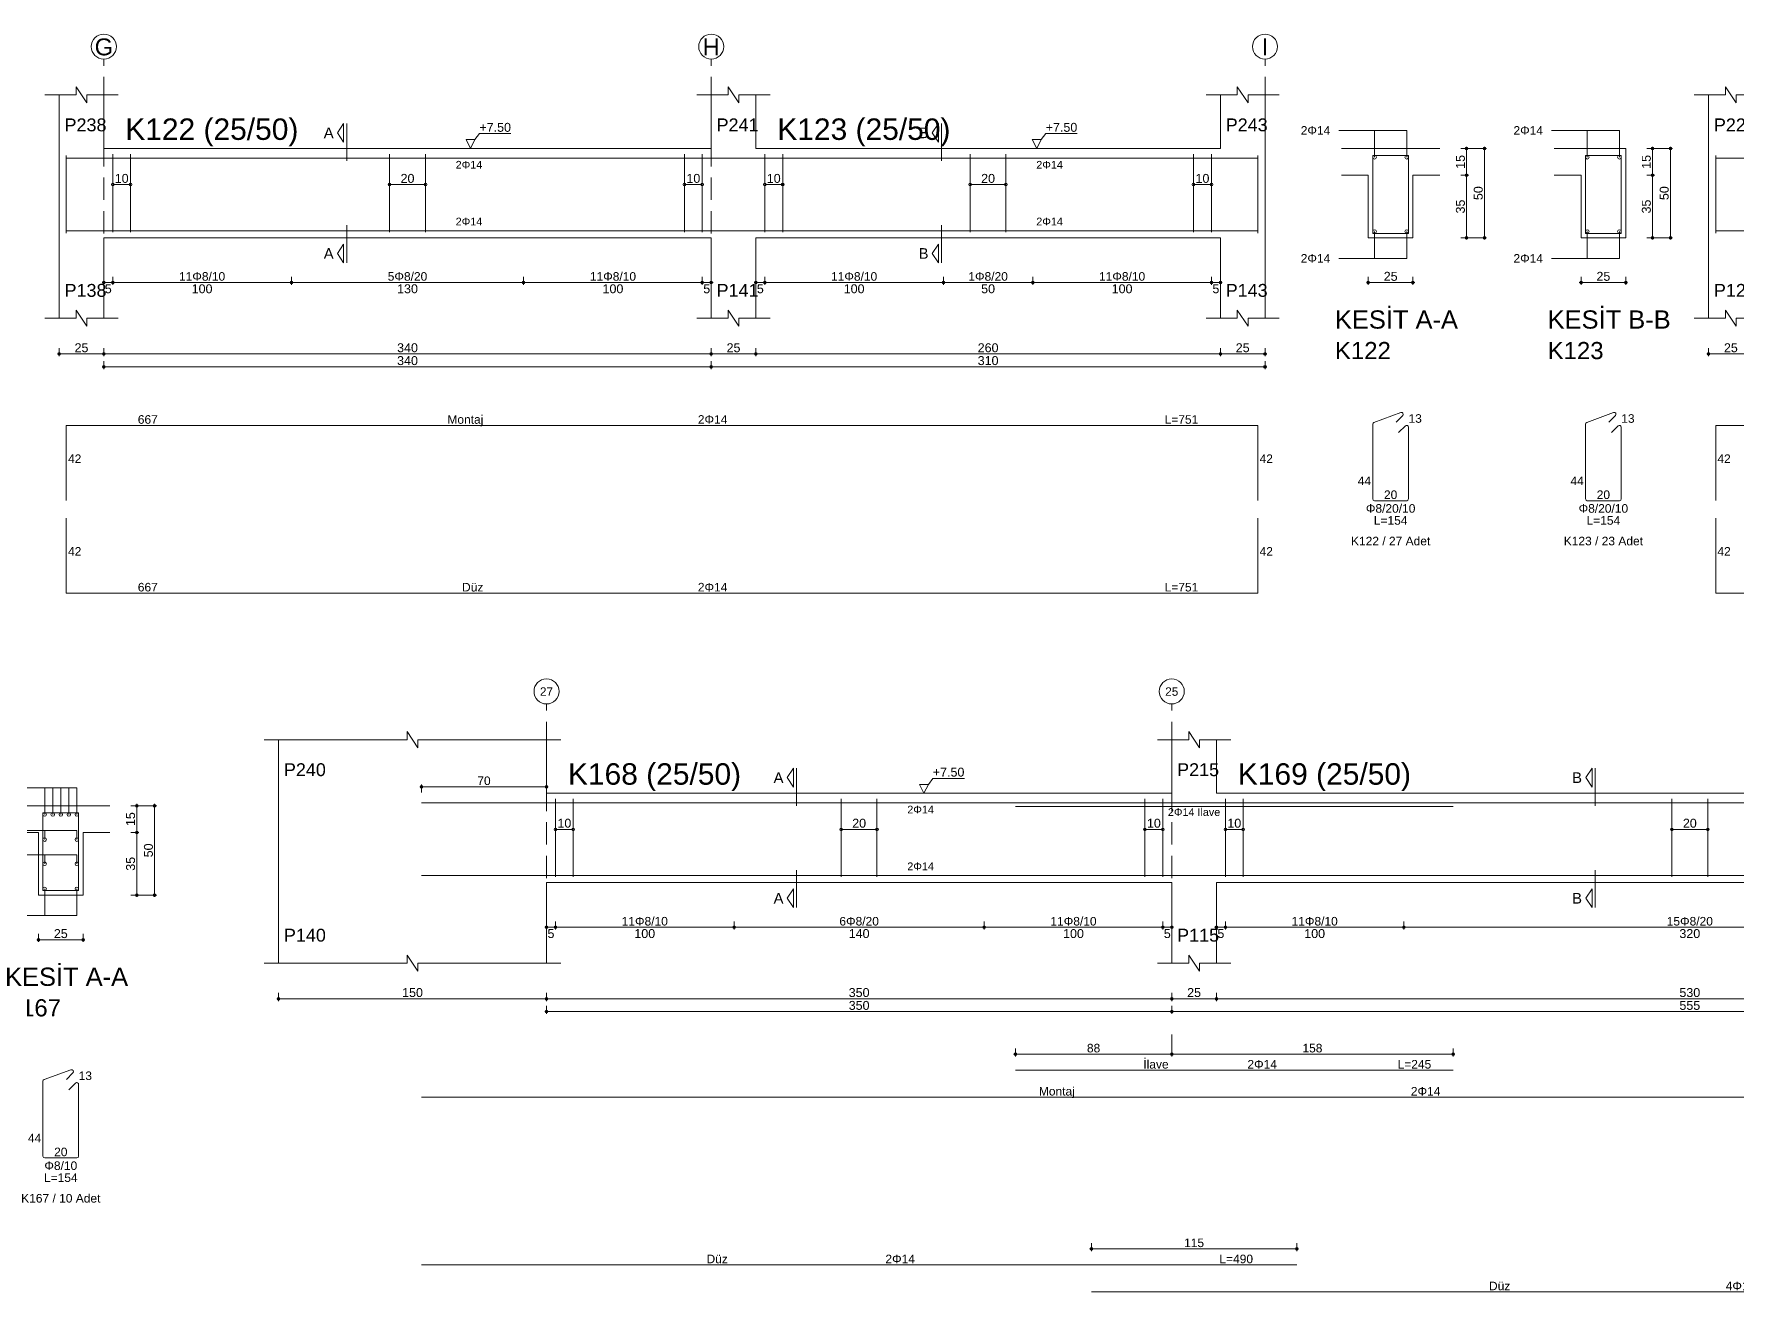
# Model space of a CAD drawing. Header units: millimetres. Extents: x 2232 to 85269, y -3593 to 5869.
# Drawn here: x 34785 to 36215, y -1429 to -373 of the extents above; entities that cross this region are included whole.
import ezdxf

# ---------------------------------------------------------------- set-up
doc = ezdxf.new("R2010")
doc.units = ezdxf.units.MM
doc.linetypes.add('DASHDOT2', pattern=[12.7, 6.35, -3.175, 0, -3.175])
doc.linetypes.add('DASHED4', pattern=[18.75, 12.5, -6.25])
doc.layers.add('aks', color=251, linetype='DASHDOT2', lineweight=35)
for name, color, linetype in [('Donatı Topl. Uzun. Yazısı', 7, 'Continuous'), ('Donatı Uz. Yazısı', 7, 'Continuous'), ('Donatı Yazısı', 7, 'Continuous'), ('Donatı Çizgisi', 7, 'Continuous'), ('Kiriş', 7, 'Continuous'), ('Standart', 7, 'Continuous'), ('Ölçülendirme', 7, 'Continuous')]:
    doc.layers.add(name, color=color, linetype=linetype)
doc.styles.add('arial_1_18', font='arial.ttf', dxfattribs={"height": 0.2})

# ---------------------------------------------------------------- blocks, each defined once
blk = doc.blocks.new('IDE1089Entity7399')
at = {"layer": 'aks', "color": 30, "linetype": 'DASHED4', "lineweight": 5}
for points in [[(9828.24, 2001.7), (9828.24, 2136.7)], [(10168.24, 2001.7), (10168.24, 2136.7)], [(10478.24, 2001.7), (10478.24, 2136.7)]]:
    blk.add_lwpolyline(points, dxfattribs=at)
at = {"layer": 'aks', "color": 1, "linetype": 'Continuous', "lineweight": 5}
for centre in [(9828.24, 2143.7), (10168.24, 2143.7), (10478.24, 2143.7)]:
    blk.add_circle(centre, 7, dxfattribs=at)
at = {"layer": 'Donatı Çizgisi', "color": 5, "linetype": 'Continuous', "lineweight": 5}
for points in [[(9807.24, 2039.3), (9807.24, 2082.7)], [(9807.24, 2081.3), (10474.24, 2081.3)], [(9833.24, 2039.9), (9833.24, 2083.5)], [(9843.24, 2039.9), (9843.24, 2083.5)], [(9988.24, 2039.9), (9988.24, 2083.5)], [(10008.24, 2039.9), (10008.24, 2083.5)], [(10153.24, 2039.9), (10153.24, 2083.5)], [(10163.24, 2039.9), (10163.24, 2083.5)], [(10198.24, 2039.9), (10198.24, 2083.5)], [(10208.24, 2039.9), (10208.24, 2083.5)], [(10313.24, 2039.9), (10313.24, 2083.5)], [(10333.24, 2039.9), (10333.24, 2083.5)], [(10438.24, 2039.9), (10438.24, 2083.5)], [(10448.24, 2039.9), (10448.24, 2083.5)], [(10474.24, 2039.3), (10474.24, 2082.7)], [(10538.57, 2039.2), (10538.57, 2082.8)], [(10538.57, 2082.8), (10558.57, 2082.8)], [(10558.57, 2039.2), (10558.57, 2082.8)], [(10657.65, 2039.2), (10657.65, 2082.8)], [(10657.65, 2082.8), (10677.65, 2082.8)], [(10677.65, 2039.2), (10677.65, 2082.8)], [(9807.24, 2040.7), (10474.24, 2040.7)], [(10538.57, 2039.2), (10558.57, 2039.2)], [(10657.65, 2039.2), (10677.65, 2039.2)], [(10539.24, 1933.44), (10554.25, 1938.91)], [(10551.68, 1933.59), (10555.32, 1937.23)], [(10658.33, 1933.44), (10673.33, 1938.91)], [(10670.76, 1933.59), (10674.4, 1937.23)], [(9807.24, 1889.7), (9807.24, 1931.7)], [(9807.24, 1931.7), (10474.24, 1931.7)], [(10474.24, 1889.7), (10474.24, 1931.7)], [(10538.57, 1890.62), (10538.57, 1932.49)], [(10553.05, 1927.68), (10556.83, 1931.46)], [(10558.57, 1890.62), (10558.57, 1930.74)], [(10657.65, 1890.62), (10657.65, 1932.49)], [(10672.14, 1927.68), (10675.91, 1931.46)], [(10677.65, 1890.62), (10677.65, 1930.74)], [(10539.59, 1889.6), (10557.55, 1889.6)], [(10658.67, 1889.6), (10676.63, 1889.6)], [(9807.24, 1837.85), (9807.24, 1879.85)], [(10474.24, 1837.85), (10474.24, 1879.85)], [(9807.24, 1837.85), (10474.24, 1837.85)]]:
    blk.add_lwpolyline(points, dxfattribs=at)
for centre in [(10539.57, 2081.8), (10557.57, 2081.8), (10658.65, 2081.8), (10676.65, 2081.8), (10539.57, 2040.2), (10557.57, 2040.2), (10658.65, 2040.2), (10676.65, 2040.2)]:
    blk.add_circle(centre, 1, dxfattribs=at)
for centre, start, end in [((10554.6, 1937.95), 315, 110), ((10673.68, 1937.95), 315, 110), ((10539.59, 1932.49), 110, 180), ((10557.55, 1930.74), 0, 135), ((10658.67, 1932.49), 110, 180), ((10676.63, 1930.74), 0, 135), ((10539.59, 1890.62), 180, 270), ((10557.55, 1890.62), 270, 0), ((10658.67, 1890.62), 180, 270), ((10676.63, 1890.62), 270, 0)]:
    blk.add_arc(centre, 1.02, start, end, dxfattribs=at)
at = {"layer": 'Kiriş', "color": 1, "linetype": 'Continuous', "lineweight": 5}
for points in [[(9795.24, 2116.7), (9812.74, 2116.7)], [(9803.24, 1991.7), (9803.24, 2116.7)], [(9812.74, 2116.7), (9812.74, 2121.2)], [(9818.74, 2112.2), (9812.74, 2121.2)], [(9818.74, 2112.2), (9818.74, 2116.7)], [(9818.74, 2116.7), (9836.24, 2116.7)], [(9828.24, 2086.7), (9828.24, 2116.7)], [(10160.24, 2116.7), (10177.74, 2116.7)], [(10168.24, 2086.7), (10168.24, 2116.7)], [(10177.74, 2116.7), (10177.74, 2121.2)], [(10183.74, 2112.2), (10177.74, 2121.2)], [(10183.74, 2116.7), (10201.24, 2116.7)], [(10183.74, 2112.2), (10183.74, 2116.7)], [(10193.24, 2086.7), (10193.24, 2116.7)], [(10445.24, 2116.7), (10462.74, 2116.7)], [(10453.24, 2086.7), (10453.24, 2116.7)], [(10462.74, 2116.7), (10462.74, 2121.2)], [(10468.74, 2112.2), (10462.74, 2121.2)], [(10468.74, 2116.7), (10486.24, 2116.7)], [(10468.74, 2112.2), (10468.74, 2116.7)], [(10478.24, 1991.7), (10478.24, 2116.7)], [(9828.24, 2086.7), (10168.24, 2086.7)], [(10193.24, 2086.7), (10453.24, 2086.7)], [(10521.07, 2086.7), (10576.07, 2086.7)], [(10640.15, 2086.7), (10680.15, 2086.7)], [(10680.15, 2036.7), (10680.15, 2086.7)], [(10521.07, 2071.7), (10536.07, 2071.7)], [(10536.07, 2036.7), (10536.07, 2071.7)], [(10561.07, 2071.7), (10576.07, 2071.7)], [(10561.07, 2036.7), (10561.07, 2071.7)], [(10640.15, 2071.7), (10655.15, 2071.7)], [(10655.15, 2036.7), (10655.15, 2071.7)], [(9828.24, 2036.7), (10168.24, 2036.7)], [(9828.24, 1991.7), (9828.24, 2036.7)], [(10168.24, 1991.7), (10168.24, 2036.7)], [(10193.24, 2036.7), (10453.24, 2036.7)], [(10193.24, 1991.7), (10193.24, 2036.7)], [(10453.24, 1991.7), (10453.24, 2036.7)], [(10536.07, 2036.7), (10561.07, 2036.7)], [(10655.15, 2036.7), (10680.15, 2036.7)], [(9818.74, 1987.2), (9812.74, 1996.2)], [(9812.74, 1991.7), (9812.74, 1996.2)], [(10183.74, 1987.2), (10177.74, 1996.2)], [(10177.74, 1991.7), (10177.74, 1996.2)], [(10468.74, 1987.2), (10462.74, 1996.2)], [(10462.74, 1991.7), (10462.74, 1996.2)], [(9795.24, 1991.7), (9812.74, 1991.7)], [(9818.74, 1991.7), (9836.24, 1991.7)], [(9818.74, 1987.2), (9818.74, 1991.7)], [(10160.24, 1991.7), (10177.74, 1991.7)], [(10183.74, 1991.7), (10201.24, 1991.7)], [(10183.74, 1987.2), (10183.74, 1991.7)], [(10445.24, 1991.7), (10462.74, 1991.7)], [(10468.74, 1991.7), (10486.24, 1991.7)], [(10468.74, 1987.2), (10468.74, 1991.7)]]:
    blk.add_lwpolyline(points, dxfattribs=at)
at = {"layer": 'Ölçülendirme', "color": 1, "linetype": 'Continuous', "lineweight": 5}
for points in [[(9958.99, 2095.45), (9962.49, 2100.7)], [(9962.49, 2090.2), (9962.49, 2100.7)], [(9964.24, 2079.7), (9964.24, 2100.7)], [(10291.99, 2095.45), (10295.49, 2100.7)], [(10295.49, 2090.2), (10295.49, 2100.7)], [(10297.24, 2079.7), (10297.24, 2100.7)], [(9962.49, 2090.2), (9958.99, 2095.45)], [(10033.49, 2086.7), (10030.99, 2091.7)], [(10030.99, 2091.7), (10035.99, 2091.7)], [(10035.99, 2091.7), (10033.49, 2086.7)], [(10035.99, 2091.7), (10038.49, 2095.03)], [(10038.49, 2095.03), (10056.16, 2095.03)], [(10295.49, 2090.2), (10291.99, 2095.45)], [(10350.49, 2086.7), (10347.99, 2091.7)], [(10347.99, 2091.7), (10352.99, 2091.7)], [(10352.99, 2091.7), (10350.49, 2086.7)], [(10352.99, 2091.7), (10355.49, 2095.03)], [(10355.49, 2095.03), (10373.16, 2095.03)], [(10519.57, 2096.8), (10557.57, 2096.8)], [(10539.57, 2081.8), (10539.57, 2096.8)], [(10557.57, 2081.8), (10557.57, 2096.8)], [(10591.07, 2035.7), (10591.07, 2087.7)], [(10601.07, 2035.7), (10601.07, 2087.7)], [(10638.65, 2096.8), (10676.65, 2096.8)], [(10658.65, 2081.8), (10658.65, 2096.8)], [(10676.65, 2081.8), (10676.65, 2096.8)], [(10695.15, 2035.7), (10695.15, 2087.7)], [(10705.15, 2035.7), (10705.15, 2087.7)], [(10033.49, 2086.7), (10033.49, 2086.7)], [(10350.49, 2086.7), (10350.49, 2086.7)], [(10587.82, 2086.7), (10602.32, 2086.7)], [(10691.9, 2086.7), (10706.4, 2086.7)], [(10587.82, 2071.7), (10592.32, 2071.7)], [(10691.9, 2071.7), (10696.4, 2071.7)], [(9833.24, 2066.5), (9843.24, 2066.5)], [(9988.24, 2066.5), (10008.24, 2066.5)], [(10153.24, 2066.5), (10163.24, 2066.5)], [(10198.24, 2066.5), (10208.24, 2066.5)], [(10313.24, 2066.5), (10333.24, 2066.5)], [(10438.24, 2066.5), (10448.24, 2066.5)], [(9964.24, 2022.7), (9964.24, 2043.7)], [(10297.24, 2022.7), (10297.24, 2043.7)], [(10539.57, 2025.2), (10539.57, 2040.2)], [(10557.57, 2025.2), (10557.57, 2040.2)], [(10658.65, 2025.2), (10658.65, 2040.2)], [(10676.65, 2025.2), (10676.65, 2040.2)], [(9958.99, 2027.95), (9962.49, 2033.2)], [(9962.49, 2022.7), (9962.49, 2033.2)], [(10291.99, 2027.95), (10295.49, 2033.2)], [(10295.49, 2022.7), (10295.49, 2033.2)], [(10587.82, 2036.7), (10602.32, 2036.7)], [(10691.9, 2036.7), (10706.4, 2036.7)], [(9962.49, 2022.7), (9958.99, 2027.95)], [(10295.49, 2022.7), (10291.99, 2027.95)], [(10519.57, 2025.2), (10557.57, 2025.2)], [(10638.65, 2025.2), (10676.65, 2025.2)], [(9827.24, 2011.7), (10169.24, 2011.7)], [(9828.24, 2010.45), (9828.24, 2014.95)], [(9833.24, 2010.45), (9833.24, 2014.95)], [(9933.24, 2010.45), (9933.24, 2014.95)], [(10063.24, 2010.45), (10063.24, 2014.95)], [(10163.24, 2010.45), (10163.24, 2014.95)], [(10168.24, 2010.45), (10168.24, 2014.95)], [(10192.24, 2011.7), (10454.24, 2011.7)], [(10193.24, 2010.45), (10193.24, 2014.95)], [(10198.24, 2010.45), (10198.24, 2014.95)], [(10298.24, 2010.45), (10298.24, 2014.95)], [(10348.24, 2010.45), (10348.24, 2014.95)], [(10448.24, 2010.45), (10448.24, 2014.95)], [(10453.24, 2010.45), (10453.24, 2014.95)], [(10535.07, 2011.7), (10562.07, 2011.7)], [(10536.07, 2010.45), (10536.07, 2014.95)], [(10561.07, 2010.45), (10561.07, 2014.95)], [(10654.15, 2011.7), (10681.15, 2011.7)], [(10655.15, 2010.45), (10655.15, 2014.95)], [(10680.15, 2010.45), (10680.15, 2014.95)], [(9803.24, 1970.45), (9803.24, 1974.95)], [(9828.24, 1970.45), (9828.24, 1974.95)], [(10168.24, 1970.45), (10168.24, 1974.95)], [(10193.24, 1970.45), (10193.24, 1974.95)], [(10453.24, 1970.45), (10453.24, 1974.95)], [(10478.24, 1970.45), (10478.24, 1974.95)], [(9802.24, 1971.7), (10479.24, 1971.7)], [(9827.24, 1964.5), (10479.24, 1964.5)], [(9828.24, 1963.25), (9828.24, 1967.75)], [(10168.24, 1963.25), (10168.24, 1967.75)], [(10478.24, 1963.25), (10478.24, 1967.75)]]:
    blk.add_lwpolyline(points, dxfattribs=at)
for centre in [(10591.07, 2086.7), (10601.07, 2086.7), (10695.15, 2086.7), (10705.15, 2086.7), (10591.07, 2071.7), (10695.15, 2071.7), (9833.24, 2066.5), (9843.24, 2066.5), (9988.24, 2066.5), (10008.24, 2066.5), (10153.24, 2066.5), (10163.24, 2066.5), (10198.24, 2066.5), (10208.24, 2066.5), (10313.24, 2066.5), (10333.24, 2066.5), (10438.24, 2066.5), (10448.24, 2066.5), (10591.07, 2036.7), (10601.07, 2036.7), (10695.15, 2036.7), (10705.15, 2036.7), (9828.24, 2011.7), (9833.24, 2011.7), (9833.24, 2011.7), (9933.24, 2011.7), (9933.24, 2011.7), (10063.24, 2011.7), (10063.24, 2011.7), (10163.24, 2011.7), (10163.24, 2011.7), (10168.24, 2011.7), (10193.24, 2011.7), (10198.24, 2011.7), (10198.24, 2011.7), (10298.24, 2011.7), (10298.24, 2011.7), (10348.24, 2011.7), (10348.24, 2011.7), (10448.24, 2011.7), (10448.24, 2011.7), (10453.24, 2011.7), (10536.07, 2011.7), (10561.07, 2011.7), (10655.15, 2011.7), (10680.15, 2011.7), (9803.24, 1971.7), (9828.24, 1971.7), (9828.24, 1971.7), (9828.24, 1964.5), (10168.24, 1971.7), (10168.24, 1971.7), (10168.24, 1964.5), (10168.24, 1964.5), (10193.24, 1971.7), (10193.24, 1971.7), (10453.24, 1971.7), (10453.24, 1971.7), (10478.24, 1971.7), (10478.24, 1964.5)]:
    blk.add_circle(centre, 0.75, dxfattribs=at)
at = {"layer": 'aks', "color": 1, "linetype": 'Continuous', "lineweight": 5, "style": 'arial_1_18'}
for s, p in [('G', (9823.11, 2138.82)), ('H', (10163.47, 2138.82)), ('I', (10476.4, 2138.82))]:
    blk.add_text(s, height=9.45, dxfattribs=at).set_placement(p)
at = {"layer": 'Donatı Topl. Uzun. Yazısı', "color": 1, "linetype": 'Continuous', "lineweight": 5, "style": 'arial_1_18'}
for s, p in [('L=751', (10422.05, 1932.66)), ('L=154', (10539.15, 1876.16)), ('L=154', (10658.24, 1876.16)), ('L=751', (10422.05, 1838.81))]:
    blk.add_text(s, height=4.8, dxfattribs=at).set_placement(p)
at = {"layer": 'Donatı Uz. Yazısı', "color": 1, "linetype": 'Continuous', "lineweight": 5, "style": 'arial_1_18'}
for s, p in [('667', (9847.26, 1932.66)), ('13', (10558.57, 1933.2)), ('13', (10677.65, 1933.2)), ('42', (9808.2, 1910.7)), ('42', (10475.2, 1910.7)), ('44', (10530.15, 1898.32)), ('44', (10649.24, 1898.32)), ('20', (10544.84, 1890.56)), ('20', (10663.93, 1890.56)), ('42', (9808.2, 1858.85)), ('42', (10475.2, 1858.85)), ('667', (9847.26, 1838.81))]:
    blk.add_text(s, height=4.8, dxfattribs=at).set_placement(p)
at = {"layer": 'Donatı Yazısı', "color": 5, "linetype": 'Continuous', "lineweight": 5, "style": 'arial_1_18'}
for s, p in [('2Φ14', (10498.24, 2094.4)), ('2Φ14', (10617.32, 2094.4)), ('2Φ14', (10498.24, 2022.8)), ('2Φ14', (10617.32, 2022.8)), ('2Φ14', (10160.75, 1932.66)), ('Φ8/20/10', (10534.71, 1882.88)), ('Φ8/20/10', (10653.79, 1882.88)), ('K122 / 27 Adet', (10526.39, 1864.64)), ('K123 / 23 Adet', (10645.47, 1864.64)), ('2Φ14', (10160.75, 1838.81))]:
    blk.add_text(s, height=4.8, dxfattribs=at).set_placement(p)
for p in [(10025.2, 2075.42), (10350.2, 2075.42), (10025.2, 2043.66), (10350.2, 2043.66)]:
    blk.add_text('2Φ14', height=4.32, rotation=360, dxfattribs=at).set_placement(p)
at = {"layer": 'Donatı Yazısı', "color": 1, "linetype": 'Continuous', "lineweight": 5, "style": 'arial_1_18'}
for s, p in [('Montaj', (10020.56, 1932.66)), ('Düz', (10028.76, 1838.81))]:
    blk.add_text(s, height=4.8, dxfattribs=at).set_placement(p)
at = {"layer": 'Kiriş', "color": 1, "linetype": 'Continuous', "lineweight": 5, "style": 'arial_1_18'}
for s, height, p in [('P238', 7.2, (9806.24, 2096.3)), ('K122 (25/50)', 12, (9840.24, 2091.5)), ('P241', 7.2, (10171.24, 2096.3)), ('K123 (25/50)', 12, (10205.24, 2091.5)), ('P243', 7.2, (10456.24, 2096.3)), ('P138', 7.2, (9806.24, 2003.7)), ('P141', 7.2, (10171.24, 2003.7)), ('P143', 7.2, (10456.24, 2003.7)), ('KESİT A-A', 10.2, (10517.37, 1985.9)), ('KESİT B-B', 10.2, (10636.45, 1985.9)), ('K122', 9.6, (10517.37, 1968.82)), ('K123', 9.6, (10636.45, 1968.82))]:
    blk.add_text(s, height=height, dxfattribs=at).set_placement(p)
at = {"layer": 'Ölçülendirme', "color": 1, "linetype": 'Continuous', "lineweight": 5, "style": 'arial_1_18'}
for s, height, p in [('A', 5.95, (9951.34, 2092.47)), ('+7.50', 5, (10038.49, 2096.03)), ('B', 5.95, (10284.34, 2092.47)), ('+7.50', 5, (10355.49, 2096.03)), ('A', 5.95, (9951.34, 2024.97)), ('B', 5.95, (10284.34, 2024.97)), ('25', 5, (10544.69, 2012.66)), ('25', 5, (10663.77, 2012.66)), ('5', 5, (9828.79, 2005.7)), ('100', 5, (9877.41, 2005.7)), ('130', 5, (9992.41, 2005.7)), ('100', 5, (10107.41, 2005.7)), ('5', 5, (10163.79, 2005.7)), ('5', 5, (10193.79, 2005.7)), ('100', 5, (10242.41, 2005.7)), ('50', 5, (10319.35, 2005.7)), ('100', 5, (10392.41, 2005.7)), ('5', 5, (10448.79, 2005.7)), ('25', 5, (9811.85, 1972.7)), ('340', 5, (9992.41, 1972.7)), ('25', 5, (10176.85, 1972.7)), ('260', 5, (10317.41, 1972.7)), ('25', 5, (10461.85, 1972.7)), ('340', 5, (9992.41, 1965.5)), ('310', 5, (10317.41, 1965.5))]:
    blk.add_text(s, height=height, dxfattribs=at).set_placement(p)
for s, rotation, p in [('15', 90, (10590.11, 2075.32)), ('15', 90, (10694.19, 2075.32)), ('10', 360, (9834.35, 2067.46)), ('20', 360, (9994.35, 2067.46)), ('10', 360, (10154.35, 2067.46)), ('10', 360, (10199.35, 2067.46)), ('20', 360, (10319.35, 2067.46)), ('10', 360, (10439.35, 2067.46)), ('50', 90, (10600.11, 2057.82)), ('50', 90, (10704.19, 2057.82)), ('35', 90, (10590.11, 2050.32)), ('35', 90, (10694.19, 2050.32))]:
    blk.add_text(s, height=5, rotation=rotation, dxfattribs=at).set_placement(p)
at = {"layer": 'Ölçülendirme', "color": 5, "linetype": 'Continuous', "lineweight": 5, "style": 'arial_1_18'}
for s, p in [('11Φ8/10', (9870.31, 2012.7)), ('5Φ8/20', (9987.17, 2012.7)), ('11Φ8/10', (10100.31, 2012.7)), ('11Φ8/10', (10235.31, 2012.7)), ('1Φ8/20', (10312.17, 2012.7)), ('11Φ8/10', (10385.31, 2012.7))]:
    blk.add_text(s, height=4.8, dxfattribs=at).set_placement(p)
blk = doc.blocks.new('IDE1089Entity7400')
at = {"layer": 'aks', "color": 30, "linetype": 'DASHED4', "lineweight": 5}
blk.add_lwpolyline([(11251.52, 2001.7), (11251.52, 2136.7)], dxfattribs=at)
at = {"layer": 'aks', "color": 1, "linetype": 'Continuous', "lineweight": 5}
blk.add_circle((11251.52, 2143.7), 7, dxfattribs=at)
at = {"layer": 'Donatı Çizgisi', "color": 5, "linetype": 'Continuous', "lineweight": 5}
for points in [[(10730.52, 2039.3), (10730.52, 2082.7)], [(10730.52, 2081.3), (11272.52, 2081.3)], [(10756.52, 2039.9), (10756.52, 2083.5)], [(10766.52, 2039.9), (10766.52, 2083.5)], [(11041.52, 2039.9), (11041.52, 2083.5)], [(11061.52, 2039.9), (11061.52, 2083.5)], [(11272.52, 2039.3), (11272.52, 2082.7)], [(11336.86, 2039.2), (11336.86, 2082.8)], [(11336.86, 2082.8), (11356.86, 2082.8)], [(11356.86, 2039.2), (11356.86, 2082.8)], [(10730.52, 2040.7), (11272.52, 2040.7)], [(11336.86, 2039.2), (11356.86, 2039.2)], [(11337.53, 1933.44), (11352.53, 1938.91)], [(11349.96, 1933.59), (11353.6, 1937.23)], [(10730.52, 1889.7), (10730.52, 1931.7)], [(10730.52, 1931.7), (11272.52, 1931.7)], [(11272.52, 1889.7), (11272.52, 1931.7)], [(11336.86, 1890.62), (11336.86, 1932.49)], [(11351.34, 1927.68), (11355.12, 1931.46)], [(11356.86, 1890.62), (11356.86, 1930.74)], [(11337.88, 1889.6), (11355.84, 1889.6)], [(10730.52, 1837.85), (10730.52, 1879.85)], [(11272.52, 1837.85), (11272.52, 1879.85)], [(10730.52, 1837.85), (11272.52, 1837.85)]]:
    blk.add_lwpolyline(points, dxfattribs=at)
for centre in [(11337.86, 2081.8), (11355.86, 2081.8), (11337.86, 2040.2), (11355.86, 2040.2)]:
    blk.add_circle(centre, 1, dxfattribs=at)
for centre, start, end in [((11352.88, 1937.95), 315, 110), ((11337.88, 1932.49), 110, 180), ((11355.84, 1930.74), 0, 135), ((11337.88, 1890.62), 180, 270), ((11355.84, 1890.62), 270, 0)]:
    blk.add_arc(centre, 1.02, start, end, dxfattribs=at)
at = {"layer": 'Kiriş', "color": 1, "linetype": 'Continuous', "lineweight": 5}
for points in [[(10718.52, 2116.7), (10736.02, 2116.7)], [(10726.52, 1991.7), (10726.52, 2116.7)], [(10736.02, 2116.7), (10736.02, 2121.2)], [(10742.02, 2112.2), (10736.02, 2121.2)], [(10742.02, 2112.2), (10742.02, 2116.7)], [(10742.02, 2116.7), (10759.52, 2116.7)], [(10751.52, 2086.7), (10751.52, 2116.7)], [(10751.52, 2086.7), (11276.52, 2086.7)], [(11276.52, 2036.7), (11276.52, 2086.7)], [(11319.36, 2086.7), (11374.36, 2086.7)], [(11319.36, 2071.7), (11334.36, 2071.7)], [(11334.36, 2036.7), (11334.36, 2071.7)], [(11359.36, 2071.7), (11374.36, 2071.7)], [(11359.36, 2036.7), (11359.36, 2071.7)], [(10751.52, 2036.7), (11276.52, 2036.7)], [(10751.52, 1991.7), (10751.52, 2036.7)], [(11334.36, 2036.7), (11359.36, 2036.7)], [(10742.02, 1987.2), (10736.02, 1996.2)], [(10736.02, 1991.7), (10736.02, 1996.2)], [(10718.52, 1991.7), (10736.02, 1991.7)], [(10742.02, 1991.7), (10759.52, 1991.7)], [(10742.02, 1987.2), (10742.02, 1991.7)]]:
    blk.add_lwpolyline(points, dxfattribs=at)
at = {"layer": 'Kiriş', "color": 1, "linetype": 'DASHED4', "lineweight": 5}
for points in [[(11251.52, 2036.7), (11251.52, 2086.7)], [(11276.52, 2036.7), (11276.52, 2086.7)]]:
    blk.add_lwpolyline(points, dxfattribs=at)
at = {"layer": 'Ölçülendirme', "color": 1, "linetype": 'Continuous', "lineweight": 5}
for points in [[(10946.27, 2095.45), (10949.77, 2100.7)], [(10949.77, 2090.2), (10949.77, 2100.7)], [(10951.52, 2079.7), (10951.52, 2100.7)], [(10949.77, 2090.2), (10946.27, 2095.45)], [(11049.02, 2086.7), (11046.52, 2091.7)], [(11046.52, 2091.7), (11051.52, 2091.7)], [(11051.52, 2091.7), (11049.02, 2086.7)], [(11051.52, 2091.7), (11054.02, 2095.03)], [(11054.02, 2095.03), (11071.7, 2095.03)], [(11317.86, 2096.8), (11355.86, 2096.8)], [(11337.86, 2081.8), (11337.86, 2096.8)], [(11355.86, 2081.8), (11355.86, 2096.8)], [(11389.36, 2035.7), (11389.36, 2087.7)], [(11399.36, 2035.7), (11399.36, 2087.7)], [(11049.02, 2086.7), (11049.02, 2086.7)], [(11386.11, 2086.7), (11400.61, 2086.7)], [(11386.11, 2071.7), (11390.61, 2071.7)], [(10756.52, 2066.5), (10766.52, 2066.5)], [(11041.52, 2066.5), (11061.52, 2066.5)], [(10951.52, 2022.7), (10951.52, 2043.7)], [(11337.86, 2025.2), (11337.86, 2040.2)], [(11355.86, 2025.2), (11355.86, 2040.2)], [(10946.27, 2027.95), (10949.77, 2033.2)], [(10949.77, 2022.7), (10949.77, 2033.2)], [(11386.11, 2036.7), (11400.61, 2036.7)], [(10949.77, 2022.7), (10946.27, 2027.95)], [(11317.86, 2025.2), (11355.86, 2025.2)], [(10750.52, 2011.7), (11277.52, 2011.7)], [(10751.52, 2010.45), (10751.52, 2014.95)], [(10756.52, 2010.45), (10756.52, 2014.95)], [(10856.52, 2010.45), (10856.52, 2014.95)], [(11246.52, 2010.45), (11246.52, 2014.95)], [(11251.52, 2010.45), (11251.52, 2014.95)], [(11276.52, 2010.45), (11276.52, 2014.95)], [(11333.36, 2011.7), (11360.36, 2011.7)], [(11334.36, 2010.45), (11334.36, 2014.95)], [(11359.36, 2010.45), (11359.36, 2014.95)], [(10726.52, 1970.45), (10726.52, 1974.95)], [(10751.52, 1970.45), (10751.52, 1974.95)], [(11251.52, 1970.45), (11251.52, 1974.95)], [(11276.52, 1970.45), (11276.52, 1974.95)], [(10725.52, 1971.7), (11277.52, 1971.7)], [(10750.52, 1964.5), (11252.52, 1964.5)], [(10751.52, 1963.25), (10751.52, 1967.75)], [(11251.52, 1963.25), (11251.52, 1967.75)]]:
    blk.add_lwpolyline(points, dxfattribs=at)
for centre in [(11389.36, 2086.7), (11399.36, 2086.7), (11389.36, 2071.7), (10756.52, 2066.5), (10766.52, 2066.5), (11041.52, 2066.5), (11061.52, 2066.5), (11389.36, 2036.7), (11399.36, 2036.7), (10751.52, 2011.7), (10756.52, 2011.7), (10756.52, 2011.7), (10856.52, 2011.7), (10856.52, 2011.7), (11246.52, 2011.7), (11246.52, 2011.7), (11251.52, 2011.7), (11251.52, 2011.7), (11276.52, 2011.7), (11334.36, 2011.7), (11359.36, 2011.7), (10726.52, 1971.7), (10751.52, 1971.7), (10751.52, 1971.7), (10751.52, 1964.5), (11251.52, 1971.7), (11251.52, 1971.7), (11251.52, 1964.5), (11276.52, 1971.7)]:
    blk.add_circle(centre, 0.75, dxfattribs=at)
at = {"layer": 'aks', "color": 1, "linetype": 'Continuous', "lineweight": 5, "style": 'arial_1_18'}
blk.add_text('C', height=9.45, dxfattribs=at).set_placement((11246.76, 2138.82))
at = {"layer": 'Donatı Topl. Uzun. Yazısı', "color": 1, "linetype": 'Continuous', "lineweight": 5, "style": 'arial_1_18'}
for s, p in [('L=626', (11226.59, 1932.66)), ('L=154', (11337.44, 1876.16)), ('L=626', (11226.59, 1838.81))]:
    blk.add_text(s, height=4.8, dxfattribs=at).set_placement(p)
at = {"layer": 'Donatı Uz. Yazısı', "color": 1, "linetype": 'Continuous', "lineweight": 5, "style": 'arial_1_18'}
for s, p in [('542', (10763.04, 1932.66)), ('13', (11356.86, 1933.2)), ('42', (10731.48, 1910.7)), ('42', (11273.48, 1910.7)), ('44', (11328.44, 1898.32)), ('20', (11343.13, 1890.56)), ('42', (10731.48, 1858.85)), ('42', (11273.48, 1858.85)), ('542', (10763.04, 1838.81))]:
    blk.add_text(s, height=4.8, dxfattribs=at).set_placement(p)
at = {"layer": 'Donatı Yazısı', "color": 5, "linetype": 'Continuous', "lineweight": 5, "style": 'arial_1_18'}
for s, p in [('2Φ14', (11296.52, 2094.4)), ('2Φ14', (11296.52, 2022.8)), ('2Φ14', (11017.78, 1932.66)), ('Φ8/20/10', (11333, 1882.88)), ('K124 / 30 Adet', (11324.67, 1864.64)), ('2Φ14', (11017.78, 1838.81))]:
    blk.add_text(s, height=4.8, dxfattribs=at).set_placement(p)
for p in [(11078.48, 2075.42), (11078.48, 2043.66)]:
    blk.add_text('2Φ14', height=4.32, rotation=360, dxfattribs=at).set_placement(p)
at = {"layer": 'Donatı Yazısı', "color": 1, "linetype": 'Continuous', "lineweight": 5, "style": 'arial_1_18'}
for s, p in [('Montaj', (10900.09, 1932.66)), ('Düz', (10908.3, 1838.81))]:
    blk.add_text(s, height=4.8, dxfattribs=at).set_placement(p)
at = {"layer": 'Kiriş', "color": 1, "linetype": 'Continuous', "lineweight": 5, "style": 'arial_1_18'}
for s, height, p in [('P226', 7.2, (10729.52, 2096.3)), ('K124 (25/50)', 12, (10763.52, 2091.5)), ('K154', 7.2, (11252.28, 2089.7)), ('P126', 7.2, (10729.52, 2003.7)), ('KESİT A-A', 10.2, (11315.66, 1985.9)), ('K124', 9.6, (11315.66, 1968.82))]:
    blk.add_text(s, height=height, dxfattribs=at).set_placement(p)
at = {"layer": 'Ölçülendirme', "color": 1, "linetype": 'Continuous', "lineweight": 5, "style": 'arial_1_18'}
for s, height, p in [('A', 5.95, (10938.63, 2092.47)), ('+7.50', 5, (11054.02, 2096.03)), ('A', 5.95, (10938.63, 2024.97)), ('25', 5, (11342.97, 2012.66)), ('5', 5, (10752.08, 2005.7)), ('100', 5, (10800.7, 2005.7)), ('390', 5, (11045.7, 2005.7)), ('5', 5, (11247.08, 2005.7)), ('25', 5, (11260.14, 2005.7)), ('25', 5, (10735.14, 1972.7)), ('500', 5, (10995.7, 1972.7)), ('25', 5, (11260.14, 1972.7)), ('500', 5, (10995.7, 1965.5))]:
    blk.add_text(s, height=height, dxfattribs=at).set_placement(p)
for s, rotation, p in [('15', 90, (11388.4, 2075.32)), ('10', 360, (10757.64, 2067.46)), ('20', 360, (11047.64, 2067.46)), ('50', 90, (11398.4, 2057.82)), ('35', 90, (11388.4, 2050.32))]:
    blk.add_text(s, height=5, rotation=rotation, dxfattribs=at).set_placement(p)
at = {"layer": 'Ölçülendirme', "color": 5, "linetype": 'Continuous', "lineweight": 5, "style": 'arial_1_18'}
for s, p in [('11Φ8/10', (10793.59, 2012.7)), ('19Φ8/20', (11038.59, 2012.7))]:
    blk.add_text(s, height=4.8, dxfattribs=at).set_placement(p)
blk = doc.blocks.new('IDE1089Entity7431')
at = {"layer": 'aks', "color": 30, "linetype": 'DASHED4', "lineweight": 5}
for points in [[(9799.54, 1648.65), (9799.54, 1783.65)], [(9929.54, 1648.65), (9929.54, 1783.65)], [(9929.54, 1587.65), (9929.54, 1598.65)]]:
    blk.add_lwpolyline(points, dxfattribs=at)
at = {"layer": 'aks', "color": 1, "linetype": 'Continuous', "lineweight": 5}
for centre in [(9799.54, 1790.65), (9929.54, 1790.65)]:
    blk.add_circle(centre, 7, dxfattribs=at)
at = {"layer": 'Donatı Çizgisi', "color": 5, "linetype": 'Continuous', "lineweight": 5}
for points in [[(9803.54, 1686.25), (9803.54, 1729.65)], [(9803.54, 1728.25), (10001.54, 1728.25)], [(9859.54, 1726.25), (9999.54, 1726.25)], [(9872.04, 1686.85), (9872.04, 1730.45)], [(9882.04, 1686.85), (9882.04, 1730.45)], [(10146.95, 1686.15), (10146.95, 1729.75)], [(10146.95, 1729.75), (10166.95, 1729.75)], [(10166.95, 1686.15), (10166.95, 1729.75)], [(9804.04, 1714.72), (9999.04, 1714.72)], [(9804.04, 1701.18), (9999.04, 1701.18)], [(9803.54, 1687.65), (10001.54, 1687.65)], [(10146.95, 1686.15), (10166.95, 1686.15)], [(10147.63, 1580.39), (10162.63, 1585.86)], [(10160.06, 1580.54), (10163.7, 1584.18)], [(9859.54, 1578.65), (9999.54, 1578.65)], [(10146.95, 1537.57), (10146.95, 1579.44)], [(10161.44, 1574.63), (10165.21, 1578.41)], [(10166.95, 1537.57), (10166.95, 1577.69)], [(9803.54, 1521.55), (9803.54, 1563.55)], [(9803.54, 1563.55), (10001.54, 1563.55)], [(10147.97, 1536.55), (10165.93, 1536.55)], [(9803.54, 1469.7), (9803.54, 1511.7)], [(9811.54, 1498.23), (9991.54, 1498.23)], [(9803.54, 1469.7), (10001.54, 1469.7)]]:
    blk.add_lwpolyline(points, dxfattribs=at)
for centre in [(10147.95, 1728.75), (10152.45, 1728.75), (10156.95, 1728.75), (10161.45, 1728.75), (10165.95, 1728.75), (10147.95, 1714.72), (10165.95, 1714.72), (10147.95, 1701.18), (10165.95, 1701.18), (10147.95, 1687.15), (10165.95, 1687.15)]:
    blk.add_circle(centre, 1, dxfattribs=at)
for centre, start, end in [((10162.98, 1584.9), 315, 110), ((10147.97, 1579.44), 110, 180), ((10165.93, 1577.69), 0, 135), ((10147.97, 1537.57), 180, 270), ((10165.93, 1537.57), 270, 0)]:
    blk.add_arc(centre, 1.02, start, end, dxfattribs=at)
at = {"layer": 'Kiriş', "color": 1, "linetype": 'Continuous', "lineweight": 5}
for points in [[(9921.54, 1763.65), (10001.54, 1763.65)], [(9929.54, 1733.65), (9929.54, 1763.65)], [(10001.54, 1763.65), (10001.54, 1768.15)], [(10007.54, 1759.15), (10001.54, 1768.15)], [(10007.54, 1759.15), (10007.54, 1763.65)], [(10007.54, 1763.65), (10087.54, 1763.65)], [(10079.54, 1638.65), (10079.54, 1763.65)], [(9799.54, 1683.65), (9799.54, 1733.65)], [(9799.54, 1733.65), (9929.54, 1733.65)], [(10129.45, 1733.65), (10184.45, 1733.65)], [(10129.45, 1718.65), (10144.45, 1718.65)], [(10144.45, 1683.65), (10144.45, 1718.65)], [(10169.45, 1718.65), (10184.45, 1718.65)], [(10169.45, 1683.65), (10169.45, 1718.65)], [(9799.54, 1683.65), (9929.54, 1683.65)], [(9929.54, 1638.65), (9929.54, 1683.65)], [(10144.45, 1683.65), (10169.45, 1683.65)], [(10007.54, 1634.15), (10001.54, 1643.15)], [(10001.54, 1638.65), (10001.54, 1643.15)], [(9921.54, 1638.65), (10001.54, 1638.65)], [(10007.54, 1638.65), (10087.54, 1638.65)], [(10007.54, 1634.15), (10007.54, 1638.65)]]:
    blk.add_lwpolyline(points, dxfattribs=at)
at = {"layer": 'Kiriş', "color": 1, "linetype": 'DASHED4', "lineweight": 5}
for points in [[(9799.54, 1683.65), (9799.54, 1733.65)], [(9824.54, 1683.65), (9824.54, 1733.65)]]:
    blk.add_lwpolyline(points, dxfattribs=at)
at = {"layer": 'Ölçülendirme', "color": 1, "linetype": 'Continuous', "lineweight": 5}
for points in [[(9861.29, 1742.4), (9864.79, 1747.65)], [(9864.79, 1737.15), (9864.79, 1747.65)], [(9866.54, 1726.65), (9866.54, 1747.65)], [(9864.79, 1737.15), (9861.29, 1742.4)], [(9891.29, 1733.65), (9888.79, 1738.65)], [(9888.79, 1738.65), (9893.79, 1738.65)], [(9893.79, 1738.65), (9891.29, 1733.65)], [(9893.79, 1738.65), (9896.29, 1741.98)], [(9896.29, 1741.98), (9913.96, 1741.98)], [(9930.54, 1737.25), (10002.54, 1737.25)], [(9931.54, 1734), (9931.54, 1738.5)], [(10001.54, 1734), (10001.54, 1738.5)], [(10127.95, 1743.75), (10165.95, 1743.75)], [(10147.95, 1728.75), (10147.95, 1743.75)], [(10152.45, 1728.75), (10152.45, 1743.75)], [(10156.95, 1728.75), (10156.95, 1743.75)], [(10161.45, 1728.75), (10161.45, 1743.75)], [(10165.95, 1728.75), (10165.95, 1743.75)], [(9891.29, 1733.65), (9891.29, 1733.65)], [(10196.2, 1733.65), (10210.7, 1733.65)], [(10199.45, 1682.65), (10199.45, 1734.65)], [(10209.45, 1682.65), (10209.45, 1734.65)], [(10132.95, 1719.72), (10165.95, 1719.72)], [(10132.95, 1706.18), (10132.95, 1719.72)], [(10147.95, 1714.72), (10147.95, 1719.72)], [(10165.95, 1714.72), (10165.95, 1719.72)], [(10196.2, 1718.65), (10200.7, 1718.65)], [(9872.04, 1713.45), (9882.04, 1713.45)], [(10127.95, 1712.95), (10132.95, 1712.95)], [(10132.95, 1706.18), (10165.95, 1706.18)], [(10147.95, 1701.18), (10147.95, 1706.18)], [(10165.95, 1701.18), (10165.95, 1706.18)], [(9866.54, 1669.65), (9866.54, 1690.65)], [(9861.29, 1674.9), (9864.79, 1680.15)], [(9864.79, 1669.65), (9864.79, 1680.15)], [(10147.95, 1672.15), (10147.95, 1687.15)], [(10165.95, 1672.15), (10165.95, 1687.15)], [(10196.2, 1683.65), (10210.7, 1683.65)], [(9864.79, 1669.65), (9861.29, 1674.9)], [(10127.95, 1672.15), (10165.95, 1672.15)], [(9798.54, 1658.65), (9930.54, 1658.65)], [(9799.54, 1657.4), (9799.54, 1661.9)], [(9824.54, 1657.4), (9824.54, 1661.9)], [(9829.54, 1657.4), (9829.54, 1661.9)], [(9924.54, 1657.4), (9924.54, 1661.9)], [(9929.54, 1657.4), (9929.54, 1661.9)], [(10143.45, 1658.65), (10170.45, 1658.65)], [(10144.45, 1657.4), (10144.45, 1661.9)], [(10169.45, 1657.4), (10169.45, 1661.9)], [(9799.54, 1617.4), (9799.54, 1621.9)], [(9824.54, 1617.4), (9824.54, 1621.9)], [(9929.54, 1617.4), (9929.54, 1621.9)], [(10079.54, 1617.4), (10079.54, 1621.9)], [(9798.54, 1618.65), (10080.54, 1618.65)], [(9798.54, 1611.45), (9930.54, 1611.45)], [(9799.54, 1610.2), (9799.54, 1614.7)], [(9929.54, 1610.2), (9929.54, 1614.7)], [(9858.54, 1587.65), (9930.54, 1587.65)], [(9859.54, 1586.4), (9859.54, 1590.9)], [(9928.54, 1587.65), (10000.54, 1587.65)], [(9929.54, 1586.4), (9929.54, 1590.9)], [(9929.54, 1586.4), (9929.54, 1590.9)], [(9999.54, 1586.4), (9999.54, 1590.9)]]:
    blk.add_lwpolyline(points, dxfattribs=at)
for centre in [(9931.54, 1737.25), (10001.54, 1737.25), (10199.45, 1733.65), (10209.45, 1733.65), (10199.45, 1718.65), (9872.04, 1713.45), (9882.04, 1713.45), (10199.45, 1683.65), (10209.45, 1683.65), (9799.54, 1658.65), (9824.54, 1658.65), (9824.54, 1658.65), (9829.54, 1658.65), (9829.54, 1658.65), (9924.54, 1658.65), (9924.54, 1658.65), (9929.54, 1658.65), (10144.45, 1658.65), (10169.45, 1658.65), (9799.54, 1618.65), (9799.54, 1611.45), (9824.54, 1618.65), (9824.54, 1618.65), (9929.54, 1618.65), (9929.54, 1618.65), (9929.54, 1611.45), (10079.54, 1618.65), (9859.54, 1587.65), (9929.54, 1587.65), (9929.54, 1587.65), (9999.54, 1587.65)]:
    blk.add_circle(centre, 0.75, dxfattribs=at)
at = {"layer": 'aks', "color": 1, "linetype": 'Continuous', "lineweight": 5, "style": 'arial_1_18'}
for s, p in [('33', (9795.86, 1788.21)), ('30', (9925.86, 1788.21))]:
    blk.add_text(s, height=4.725, dxfattribs=at).set_placement(p)
at = {"layer": 'Donatı Topl. Uzun. Yazısı', "color": 1, "linetype": 'Continuous', "lineweight": 5, "style": 'arial_1_18'}
for s, p in [('L=140', (9973.7, 1579.61)), ('L=240', (9972.8, 1564.51)), ('L=154', (10147.54, 1523.11)), ('L=195', (9963.7, 1499.19)), ('L=240', (9972.8, 1470.66))]:
    blk.add_text(s, height=4.8, dxfattribs=at).set_placement(p)
at = {"layer": 'Donatı Uz. Yazısı', "color": 1, "linetype": 'Continuous', "lineweight": 5, "style": 'arial_1_18'}
for s, p in [('13', (10166.95, 1580.15)), ('198', (9815.42, 1564.51)), ('42', (9804.5, 1542.55)), ('44', (10138.54, 1545.27)), ('20', (10153.22, 1537.51)), ('42', (9804.5, 1490.7)), ('198', (9815.42, 1470.66))]:
    blk.add_text(s, height=4.8, dxfattribs=at).set_placement(p)
at = {"layer": 'Donatı Yazısı', "color": 5, "linetype": 'Continuous', "lineweight": 5, "style": 'arial_1_18'}
for s, height, p in [('5Φ14', 4.8, (10106.62, 1741.35)), ('3Φ14 İlave', 4.32, (9929.54, 1720.97)), ('2x2Φ14', 4.8, (10099.54, 1710.55)), ('2Φ14', 4.8, (10106.62, 1669.75)), ('3Φ14', 4.8, (9933.74, 1579.61)), ('2Φ14', 4.8, (9908.48, 1564.51)), ('Φ8/10', 4.8, (10147.75, 1529.83)), ('K167 / 10 Adet', 4.8, (10134.77, 1511.59)), ('2x2Φ14', 4.8, (9906.94, 1499.19)), ('2Φ14', 4.8, (9908.48, 1470.66))]:
    blk.add_text(s, height=height, dxfattribs=at).set_placement(p)
for p in [(9899, 1722.37), (9840.19, 1715.68), (9840.19, 1702.14), (9899, 1690.61)]:
    blk.add_text('2Φ14', height=4.32, rotation=360, dxfattribs=at).set_placement(p)
at = {"layer": 'Donatı Yazısı', "color": 1, "linetype": 'Continuous', "lineweight": 5, "style": 'arial_1_18'}
for s, p in [('İlave', (9894.37, 1579.61)), ('Montaj', (9852.71, 1564.51)), ('Gövde', (9854.78, 1499.19)), ('Düz', (9860.91, 1470.66))]:
    blk.add_text(s, height=4.8, dxfattribs=at).set_placement(p)
at = {"layer": 'Kiriş', "color": 1, "linetype": 'Continuous', "lineweight": 5, "style": 'arial_1_18'}
for s, height, p in [('K167 (25/50)', 12, (9836.54, 1749.65)), ('P240', 7.2, (9932.54, 1743.25)), ('K139', 7.2, (9800.29, 1736.65)), ('P140', 7.2, (9932.54, 1650.65)), ('KESİT A-A', 10.2, (10125.75, 1632.85)), ('K167', 9.6, (10125.75, 1615.77))]:
    blk.add_text(s, height=height, dxfattribs=at).set_placement(p)
at = {"layer": 'Ölçülendirme', "color": 1, "linetype": 'Continuous', "lineweight": 5, "style": 'arial_1_18'}
for s, height, p in [('A', 5.95, (9853.64, 1739.42)), ('+7.50', 5, (9896.29, 1742.98)), ('70', 4.8, (9962.81, 1738.25)), ('A', 5.95, (9853.64, 1671.92)), ('25', 5, (10153.07, 1659.61)), ('25', 5, (9808.15, 1652.65)), ('5', 5, (9825.09, 1652.65)), ('95', 5, (9873.15, 1652.65)), ('5', 5, (9925.09, 1652.65)), ('25', 5, (9808.15, 1619.65)), ('105', 5, (9871.21, 1619.65)), ('150', 5, (9998.71, 1619.65)), ('130', 5, (9871.21, 1612.45))]:
    blk.add_text(s, height=height, dxfattribs=at).set_placement(p)
for s, rotation, p in [('15', 90, (10198.49, 1722.27)), ('10', 360, (9873.15, 1714.41)), ('50', 90, (10208.49, 1704.77)), ('35', 90, (10198.49, 1697.27))]:
    blk.add_text(s, height=5, rotation=rotation, dxfattribs=at).set_placement(p)
at = {"layer": 'Ölçülendirme', "color": 5, "linetype": 'Continuous', "lineweight": 5, "style": 'arial_1_18'}
for s, p in [('10Φ8/10', (9864.11, 1659.65)), ('70', (9890.81, 1588.65)), ('70', (9960.81, 1588.65))]:
    blk.add_text(s, height=4.8, dxfattribs=at).set_placement(p)
blk = doc.blocks.new('IDE1089Entity7432')
at = {"layer": 'aks', "color": 30, "linetype": 'DASHED4', "lineweight": 5}
for points in [[(10628.24, 1663.75), (10628.24, 1798.75)], [(10978.24, 1663.75), (10978.24, 1798.75)], [(10978.24, 1602.75), (10978.24, 1613.75)]]:
    blk.add_lwpolyline(points, dxfattribs=at)
at = {"layer": 'aks', "color": 1, "linetype": 'Continuous', "lineweight": 5}
for centre in [(10628.24, 1805.75), (10978.24, 1805.75)]:
    blk.add_circle(centre, 7, dxfattribs=at)
at = {"layer": 'Donatı Çizgisi', "color": 5, "linetype": 'Continuous', "lineweight": 5}
for points in [[(10633.24, 1701.95), (10633.24, 1745.55)], [(10643.24, 1701.95), (10643.24, 1745.55)], [(10793.24, 1701.95), (10793.24, 1745.55)], [(10813.24, 1701.95), (10813.24, 1745.55)], [(10963.24, 1701.95), (10963.24, 1745.55)], [(10973.24, 1701.95), (10973.24, 1745.55)], [(11008.24, 1701.95), (11008.24, 1745.55)], [(11018.24, 1701.95), (11018.24, 1745.55)], [(11258.24, 1701.95), (11258.24, 1745.55)], [(11278.24, 1701.95), (11278.24, 1745.55)], [(10558.24, 1743.35), (11603.24, 1743.35)], [(10890.74, 1741.35), (11135.74, 1741.35)], [(10558.24, 1702.75), (11603.24, 1702.75)], [(10890.74, 1593.75), (11135.74, 1593.75)], [(10558.24, 1578.65), (11603.24, 1578.65)], [(10558.24, 1484.8), (11048.24, 1484.8)], [(10933.24, 1469.7), (11603.24, 1469.7)]]:
    blk.add_lwpolyline(points, dxfattribs=at)
at = {"layer": 'Kiriş', "color": 1, "linetype": 'Continuous', "lineweight": 5}
for points in [[(10550.24, 1778.75), (10550.24, 1783.25)], [(10556.24, 1774.25), (10550.24, 1783.25)], [(10987.74, 1778.75), (10987.74, 1783.25)], [(10993.74, 1774.25), (10987.74, 1783.25)], [(10470.24, 1778.75), (10550.24, 1778.75)], [(10478.24, 1653.75), (10478.24, 1778.75)], [(10556.24, 1774.25), (10556.24, 1778.75)], [(10556.24, 1778.75), (10636.24, 1778.75)], [(10628.24, 1748.75), (10628.24, 1778.75)], [(10970.24, 1778.75), (10987.74, 1778.75)], [(10978.24, 1748.75), (10978.24, 1778.75)], [(10993.74, 1778.75), (11011.24, 1778.75)], [(10993.74, 1774.25), (10993.74, 1778.75)], [(11003.24, 1748.75), (11003.24, 1778.75)], [(10628.24, 1748.75), (10978.24, 1748.75)], [(11003.24, 1748.75), (11533.24, 1748.75)], [(10628.24, 1698.75), (10978.24, 1698.75)], [(10628.24, 1653.75), (10628.24, 1698.75)], [(10978.24, 1653.75), (10978.24, 1698.75)], [(11003.24, 1698.75), (11533.24, 1698.75)], [(11003.24, 1653.75), (11003.24, 1698.75)], [(10470.24, 1653.75), (10550.24, 1653.75)], [(10556.24, 1649.25), (10550.24, 1658.25)], [(10550.24, 1653.75), (10550.24, 1658.25)], [(10556.24, 1653.75), (10636.24, 1653.75)], [(10556.24, 1649.25), (10556.24, 1653.75)], [(10970.24, 1653.75), (10987.74, 1653.75)], [(10993.74, 1649.25), (10987.74, 1658.25)], [(10987.74, 1653.75), (10987.74, 1658.25)], [(10993.74, 1653.75), (11011.24, 1653.75)], [(10993.74, 1649.25), (10993.74, 1653.75)]]:
    blk.add_lwpolyline(points, dxfattribs=at)
at = {"layer": 'Ölçülendirme', "color": 1, "linetype": 'Continuous', "lineweight": 5}
for points in [[(10762.99, 1757.5), (10766.49, 1762.75)], [(10766.49, 1752.25), (10762.99, 1757.5)], [(10766.49, 1752.25), (10766.49, 1762.75)], [(10768.24, 1741.75), (10768.24, 1762.75)], [(10841.99, 1753.75), (10844.49, 1757.08)], [(10844.49, 1757.08), (10862.17, 1757.08)], [(11209.99, 1757.5), (11213.49, 1762.75)], [(11213.49, 1752.25), (11209.99, 1757.5)], [(11213.49, 1752.25), (11213.49, 1762.75)], [(11215.24, 1741.75), (11215.24, 1762.75)], [(10557.24, 1752.35), (10629.24, 1752.35)], [(10558.24, 1749.1), (10558.24, 1753.6)], [(10628.24, 1749.1), (10628.24, 1753.6)], [(10839.49, 1748.75), (10836.99, 1753.75)], [(10836.99, 1753.75), (10841.99, 1753.75)], [(10841.99, 1753.75), (10839.49, 1748.75)], [(10839.49, 1748.75), (10839.49, 1748.75)], [(10633.24, 1728.55), (10643.24, 1728.55)], [(10793.24, 1728.55), (10813.24, 1728.55)], [(10963.24, 1728.55), (10973.24, 1728.55)], [(11008.24, 1728.55), (11018.24, 1728.55)], [(11258.24, 1728.55), (11278.24, 1728.55)], [(10768.24, 1684.75), (10768.24, 1705.75)], [(11215.24, 1684.75), (11215.24, 1705.75)], [(10762.99, 1690), (10766.49, 1695.25)], [(10766.49, 1684.75), (10762.99, 1690)], [(10766.49, 1684.75), (10766.49, 1695.25)], [(11209.99, 1690), (11213.49, 1695.25)], [(11213.49, 1684.75), (11209.99, 1690)], [(11213.49, 1684.75), (11213.49, 1695.25)], [(10627.24, 1673.75), (10979.24, 1673.75)], [(10628.24, 1672.5), (10628.24, 1677)], [(10633.24, 1672.5), (10633.24, 1677)], [(10733.24, 1672.5), (10733.24, 1677)], [(10873.24, 1672.5), (10873.24, 1677)], [(10973.24, 1672.5), (10973.24, 1677)], [(10978.24, 1672.5), (10978.24, 1677)], [(11002.24, 1673.75), (11534.24, 1673.75)], [(11003.24, 1672.5), (11003.24, 1677)], [(11008.24, 1672.5), (11008.24, 1677)], [(11108.24, 1672.5), (11108.24, 1677)], [(10477.24, 1633.75), (11789.24, 1633.75)], [(10478.24, 1632.5), (10478.24, 1637)], [(10628.24, 1632.5), (10628.24, 1637)], [(10978.24, 1632.5), (10978.24, 1637)], [(11003.24, 1632.5), (11003.24, 1637)], [(10627.24, 1626.55), (11534.24, 1626.55)], [(10628.24, 1625.3), (10628.24, 1629.8)], [(10978.24, 1625.3), (10978.24, 1629.8)], [(10889.74, 1602.75), (10979.24, 1602.75)], [(10890.74, 1601.5), (10890.74, 1606)], [(10977.24, 1602.75), (11136.74, 1602.75)], [(10978.24, 1601.5), (10978.24, 1606)], [(10978.24, 1601.5), (10978.24, 1606)], [(11135.74, 1601.5), (11135.74, 1606)], [(10933.24, 1492.55), (10933.24, 1497.05)], [(11048.24, 1492.55), (11048.24, 1497.05)], [(10932.24, 1493.8), (11049.24, 1493.8)]]:
    blk.add_lwpolyline(points, dxfattribs=at)
for centre in [(10558.24, 1752.35), (10628.24, 1752.35), (10633.24, 1728.55), (10643.24, 1728.55), (10793.24, 1728.55), (10813.24, 1728.55), (10963.24, 1728.55), (10973.24, 1728.55), (11008.24, 1728.55), (11018.24, 1728.55), (11258.24, 1728.55), (11278.24, 1728.55), (10628.24, 1673.75), (10633.24, 1673.75), (10633.24, 1673.75), (10733.24, 1673.75), (10733.24, 1673.75), (10873.24, 1673.75), (10873.24, 1673.75), (10973.24, 1673.75), (10973.24, 1673.75), (10978.24, 1673.75), (11003.24, 1673.75), (11008.24, 1673.75), (11008.24, 1673.75), (11108.24, 1673.75), (11108.24, 1673.75), (10478.24, 1633.75), (10628.24, 1633.75), (10628.24, 1633.75), (10978.24, 1633.75), (10978.24, 1633.75), (11003.24, 1633.75), (11003.24, 1633.75), (10628.24, 1626.55), (10978.24, 1626.55), (10978.24, 1626.55), (10890.74, 1602.75), (10978.24, 1602.75), (10978.24, 1602.75), (11135.74, 1602.75), (10933.24, 1493.8), (11048.24, 1493.8)]:
    blk.add_circle(centre, 0.75, dxfattribs=at)
at = {"layer": 'aks', "color": 1, "linetype": 'Continuous', "lineweight": 5, "style": 'arial_1_18'}
for s, p in [('27', (10624.57, 1803.31)), ('25', (10974.57, 1803.31))]:
    blk.add_text(s, height=4.725, dxfattribs=at).set_placement(p)
at = {"layer": 'Donatı Topl. Uzun. Yazısı', "color": 1, "linetype": 'Continuous', "lineweight": 5, "style": 'arial_1_18'}
for s, p in [('L=245', (11104.66, 1594.71)), ('L=490', (11004.91, 1485.76))]:
    blk.add_text(s, height=4.8, dxfattribs=at).set_placement(p)
at = {"layer": 'Donatı Yazısı', "color": 5, "linetype": 'Continuous', "lineweight": 5, "style": 'arial_1_18'}
for p in [(10830.2, 1737.47), (10830.2, 1705.71)]:
    blk.add_text('2Φ14', height=4.32, rotation=360, dxfattribs=at).set_placement(p)
for s, height, p in [('2Φ14 İlave', 4.32, (10976.08, 1736.07)), ('2Φ14', 4.8, (11020.59, 1594.71)), ('2Φ14', 4.8, (11112.09, 1579.61)), ('2Φ14', 4.8, (10817.94, 1485.76)), ('4Φ14', 4.8, (11288.34, 1470.66))]:
    blk.add_text(s, height=height, dxfattribs=at).set_placement(p)
at = {"layer": 'Donatı Yazısı', "color": 1, "linetype": 'Continuous', "lineweight": 5, "style": 'arial_1_18'}
for s, p in [('İlave', (10962.32, 1594.71)), ('Montaj', (10903.86, 1579.61)), ('Düz', (10717.82, 1485.76)), ('Düz', (11155.82, 1470.66))]:
    blk.add_text(s, height=4.8, dxfattribs=at).set_placement(p)
at = {"layer": 'Kiriş', "color": 1, "linetype": 'Continuous', "lineweight": 5, "style": 'arial_1_18'}
for s, height, p in [('P240', 7.2, (10481.24, 1758.35)), ('K168 (25/50)', 12, (10640.24, 1753.55)), ('P215', 7.2, (10981.24, 1758.35)), ('K169 (25/50)', 12, (11015.24, 1753.55)), ('P140', 7.2, (10481.24, 1665.75)), ('P115', 7.2, (10981.24, 1665.75))]:
    blk.add_text(s, height=height, dxfattribs=at).set_placement(p)
at = {"layer": 'Ölçülendirme', "color": 1, "linetype": 'Continuous', "lineweight": 5, "style": 'arial_1_18'}
for s, height, p in [('70', 4.8, (10589.51, 1753.35)), ('A', 5.95, (10755.35, 1754.52)), ('+7.50', 5, (10844.49, 1758.08)), ('B', 5.95, (11202.35, 1754.52)), ('A', 5.95, (10755.35, 1687.02)), ('B', 5.95, (11202.35, 1687.02)), ('5', 5, (10628.8, 1667.75)), ('100', 5, (10677.41, 1667.75)), ('140', 5, (10797.41, 1667.75)), ('100', 5, (10917.41, 1667.75)), ('5', 5, (10973.8, 1667.75)), ('5', 5, (11003.8, 1667.75)), ('100', 5, (11052.41, 1667.75)), ('320', 5, (11262.41, 1667.75)), ('150', 5, (10547.41, 1634.75)), ('350', 5, (10797.41, 1634.75)), ('25', 5, (10986.86, 1634.75)), ('530', 5, (11262.41, 1634.75)), ('350', 5, (10797.41, 1627.55)), ('555', 5, (11262.41, 1627.55))]:
    blk.add_text(s, height=height, dxfattribs=at).set_placement(p)
for s, p in [('10', (10634.36, 1729.51)), ('20', (10799.36, 1729.51)), ('10', (10964.35, 1729.51)), ('10', (11009.36, 1729.51)), ('20', (11264.36, 1729.51))]:
    blk.add_text(s, height=5, rotation=360, dxfattribs=at).set_placement(p)
at = {"layer": 'Ölçülendirme', "color": 5, "linetype": 'Continuous', "lineweight": 5, "style": 'arial_1_18'}
for s, p in [('11Φ8/10', (10670.31, 1674.75)), ('6Φ8/20', (10792.18, 1674.75)), ('11Φ8/10', (10910.31, 1674.75)), ('11Φ8/10', (11045.31, 1674.75)), ('15Φ8/20', (11255.31, 1674.75)), ('88', (10930.76, 1603.75)), ('158', (11051.4, 1603.75)), ('115', (10985.15, 1494.8))]:
    blk.add_text(s, height=4.8, dxfattribs=at).set_placement(p)

msp = doc.modelspace()

# ---------------------------------------------------------------- block references
at = {"layer": 'Standart', "xscale": 1.5, "yscale": 1.5, "zscale": 1.5}
for name, p in [('IDE1089Entity7399', (20101.3, -3599.1)), ('IDE1089Entity7400', (20101.3, -3599.1)), ('IDE1089Entity7432', (19273, -3633.4)), ('IDE1089Entity7431', (19572.1, -3621.2))]:
    msp.add_blockref(name, p, dxfattribs=at)

doc.saveas('drawing.dxf')
